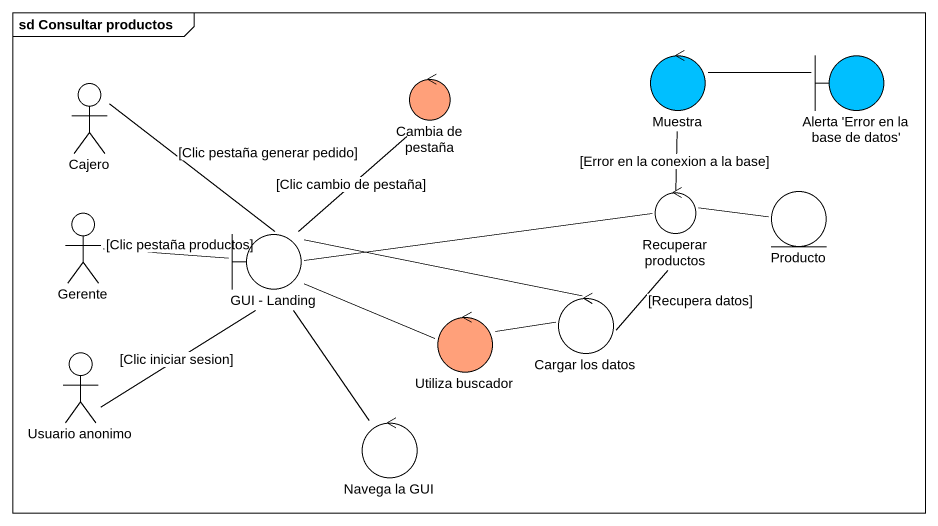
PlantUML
@startuml
mainframe sd Consultar productos
control Muestra #00BFFF
boundary "Alerta 'Error en la base de datos'" as Alerta_Error_en_la_base_de #00BFFF
actor Cajero
control "Cambia de pestaña" as Cambia_de_pestaña #FFA07A
actor Gerente
boundary "GUI - Landing" as GUI_Landing
control "Recuperar productos" as Recuperar_productos
entity Producto
control "Utiliza buscador" as Utiliza_buscador #FFA07A
control "Cargar los datos" as Cargar_los_datos
actor "Usuario anonimo" as Usuario_anonimo
control "Navega la GUI" as Navega_la_GUI
Muestra -right- Alerta_Error_en_la_base_de
Cajero -- GUI_Landing : [Clic pestaña generar pedido]
Gerente -right- GUI_Landing : [Clic pestaña productos]
GUI_Landing -up- Cambia_de_pestaña : [Clic cambio de pestaña]
GUI_Landing -right- Recuperar_productos
GUI_Landing -- Navega_la_GUI
Recuperar_productos -up- Muestra : [Error en la conexion a la base]
Recuperar_productos -right- Producto
Recuperar_productos -- Cargar_los_datos : [Recupera datos]
Utiliza_buscador -left- GUI_Landing
Utiliza_buscador -right- Cargar_los_datos
Cargar_los_datos -left- GUI_Landing
Usuario_anonimo -up- GUI_Landing : [Clic iniciar sesion]
@enduml
